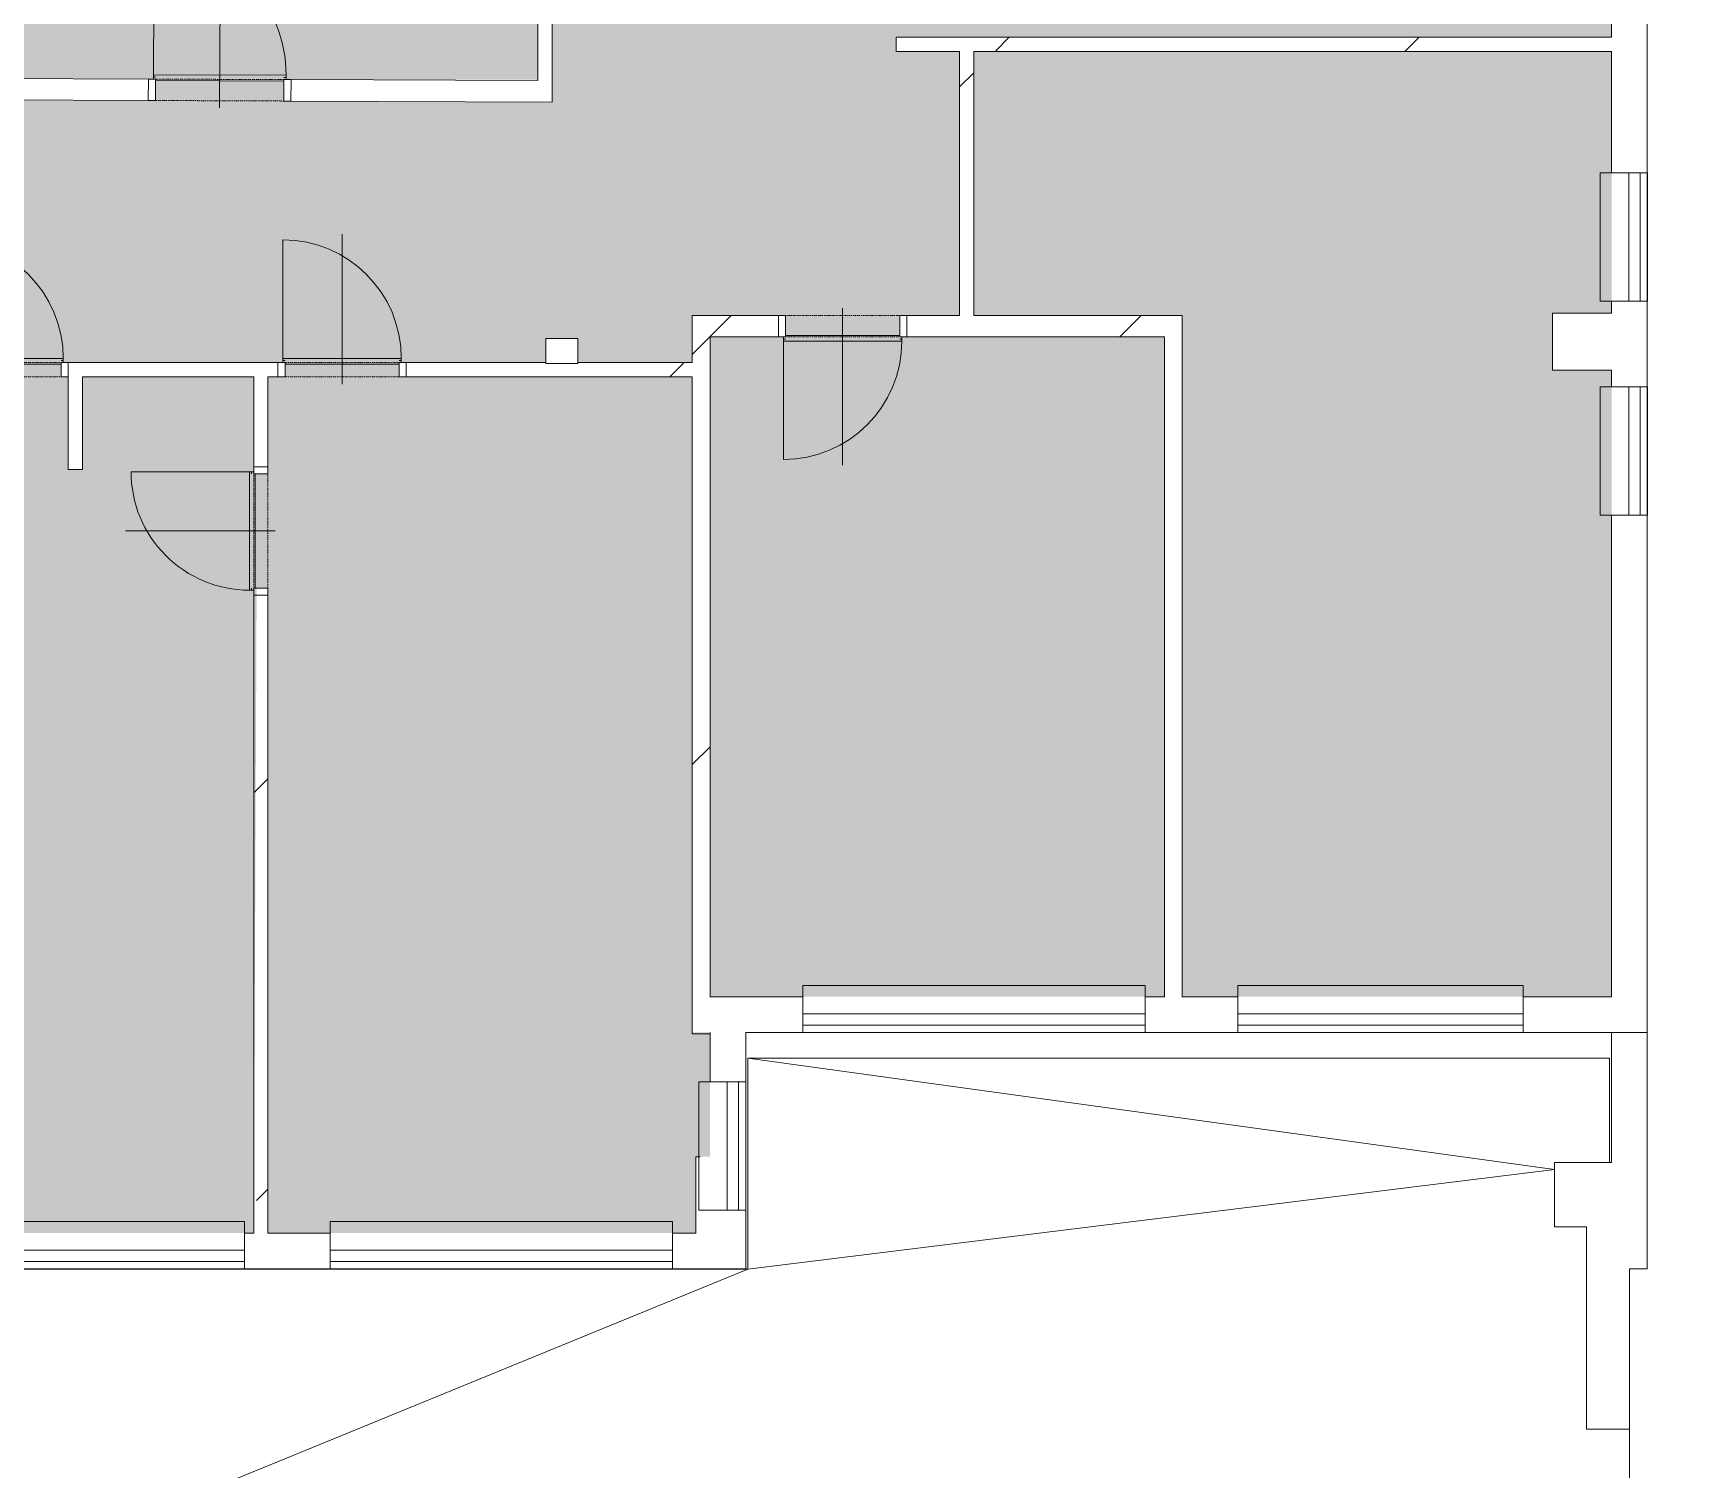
# Model space of a CAD drawing. Header units: millimetres. Extents: x -2346 to 220980, y -45352 to 20466.
# Drawn here: x 122554 to 134089, y -30466 to -20402 of the extents above; entities that cross this region are included whole.
import ezdxf

# ---------------------------------------------------------------- set-up
doc = ezdxf.new("R2010")
doc.units = ezdxf.units.MM
doc.linetypes.add('Čerchovaná se dvěma tečkami', pattern=[2.59, 1, -0.53, 0, -0.53, 0, -0.53])
for name, color, linetype, lineweight in [('A-DETL-GENF', 92, 'Continuous', 13), ('A-DETL-THIN', 151, 'Continuous', 13), ('A-DOOR', 31, 'Continuous', 13), ('A-DOOR-FRAM', 31, 'Continuous', 9), ('A-FLOR', 192, 'Continuous', 13), ('A-GENM', 13, 'Continuous', 13), ('A-GLAZ', 151, 'Continuous', 13), ('A-WALL', 113, 'Continuous', 13), ('A-WALL-PATT', 111, 'Continuous', 9), ('S-COLS', 52, 'Continuous', 13)]:
    doc.layers.add(name, color=color, linetype=linetype, lineweight=lineweight)
pattern_1 = [(45, (92359, 0), (-7184.2, 7184.2), []), (45, (95233, -3e-12), (-7184.2, 7184.2), []), (45, (100980, -7e-12), (-4310.5, 10058), [4064, -2032, 67.06, -1964.94])]

# ---------------------------------------------------------------- blocks, each defined once
blk = doc.blocks.new('DVERE_1k_oblozka - DD03_01_800x1970_koupelna-1549492-Mapka _ závislý 9')
at = {"layer": 'A-DOOR', "lineweight": 9}
for p, q in [((-450, 53), (-400, 53)), ((-450, -47), (-450, 53)), ((-400, 53), (-400, -47)), ((0, 103), (0, -947)), ((400, 53), (450, 53)), ((400, -47), (400, 53)), ((450, 53), (450, -47)), ((-400, -47), (-450, -47)), ((-415, -47), (-415, -907)), ((-415, -62), (-400, -62)), ((-415, -77), (-415, -62)), ((415, -77), (-415, -77)), ((-400, -37), (400, -37)), ((305, -77), (-305, -77)), ((450, -47), (400, -47)), ((400, -62), (415, -62)), ((415, -77), (415, -47)), ((415, -62), (415, -77))]:
    blk.add_line(p, q, dxfattribs=at)
at = {"layer": 'A-DOOR', "linetype": 'Čerchovaná se dvěma tečkami', "lineweight": 9}
for p, q in [((-400, 53), (400, 53)), ((-400, -47), (400, -47))]:
    blk.add_line(p, q, dxfattribs=at)
at = {"layer": 'A-DOOR', "lineweight": 9}
blk.add_arc((-415, -77), 830, 270, 0, dxfattribs=at)
at = {"layer": 'A-DOOR-FRAM'}
for p, q in [((-450, 53), (-400, 53)), ((-400, 53), (-400, -47)), ((400, -47), (400, 53)), ((450, 53), (400, 53)), ((-400, -47), (-450, -47)), ((400, -47), (450, -47))]:
    blk.add_line(p, q, dxfattribs=at)
blk = doc.blocks.new('DVERE_1k_oblozka - DD03_01_800x1970_koupelna-1549494-Mapka _ závislý 9')
at = {"layer": 'A-DOOR', "lineweight": 9}
for p, q in [((0, 128), (0, -972)), ((-450, 78), (-400, 78)), ((-450, -72), (-450, 78)), ((-400, 78), (-400, -72)), ((400, 78), (450, 78)), ((400, -72), (400, 78)), ((450, 78), (450, -72)), ((-400, -72), (-450, -72)), ((-415, -72), (-415, -932)), ((-415, -87), (-400, -87)), ((-415, -102), (-415, -87)), ((415, -102), (-415, -102)), ((-400, -62), (400, -62)), ((305, -102), (-305, -102)), ((450, -72), (400, -72)), ((400, -87), (415, -87)), ((415, -102), (415, -72)), ((415, -87), (415, -102))]:
    blk.add_line(p, q, dxfattribs=at)
at = {"layer": 'A-DOOR', "linetype": 'Čerchovaná se dvěma tečkami', "lineweight": 9}
for p, q in [((-400, 78), (400, 78)), ((-400, -72), (400, -72))]:
    blk.add_line(p, q, dxfattribs=at)
at = {"layer": 'A-DOOR', "lineweight": 9}
blk.add_arc((-415, -102), 830, 270, 0, dxfattribs=at)
at = {"layer": 'A-DOOR-FRAM'}
for p, q in [((-450, 78), (-400, 78)), ((-400, 78), (-400, -72)), ((400, -72), (400, 78)), ((450, 78), (400, 78)), ((-400, -72), (-450, -72)), ((400, -72), (450, -72))]:
    blk.add_line(p, q, dxfattribs=at)
blk = doc.blocks.new('OKNO_2k_nadsvetlik - OKNO_2k_nadsvetlik 2400 x 1850-1972490-Mapka _ závislý 9')
at = {"layer": 'A-GLAZ', "lineweight": 9}
for p, q in [((-1200, 5), (1200, 5)), ((-1200, -75), (-1200, 5)), ((1200, 5), (1200, -75)), ((-1200, -75), (1200, -75)), ((-1200, -126), (-1200, -75)), ((1200, -75), (-1200, -75)), ((1200, -75), (1200, -126)), ((1200, -126), (-1200, -126))]:
    blk.add_line(p, q, dxfattribs=at)
blk = doc.blocks.new('parapet s nosem_vnitní - parapet s nosem_vnitní-V128-Mapka _ závislý 9')
at = {"layer": 'A-GENM', "lineweight": 9}
for p, q in [((1200, 200), (-1200, 200)), ((-1200, 200), (-1200, 190)), ((1200, 200), (-1200, 200)), ((-1200, 0), (-1200, 190)), ((1200, 190), (1200, 200)), ((1200, 190), (1200, 0))]:
    blk.add_line(p, q, dxfattribs=at)
blk = doc.blocks.new('OKNO_2k_nadsvetlik - OKNO_2k_nadsvetlik 2400 x 1850-V127-Mapka _ závislý 9')
at = {"layer": 'A-GLAZ', "lineweight": 9}
for p, q in [((-1200, 126), (1200, 126)), ((-1200, 75), (-1200, 126)), ((1200, 126), (1200, 75)), ((1200, 75), (-1200, 75)), ((-1200, 75), (1200, 75)), ((-1200, -5), (-1200, 75)), ((1200, 75), (1200, -5)), ((1200, -5), (-1200, -5))]:
    blk.add_line(p, q, dxfattribs=at)
blk = doc.blocks.new('parapet s nosem_vnitní - parapet s nosem_vnitní-1280305-Mapka _ závislý 9')
at = {"layer": 'A-GENM', "lineweight": 9}
for p, q in [((-1200, -190), (-1200, 0)), ((1200, 0), (1200, -190)), ((-1200, -190), (-1200, -200)), ((-1200, -200), (1200, -200)), ((-1200, -200), (1200, -200)), ((1200, -200), (1200, -190))]:
    blk.add_line(p, q, dxfattribs=at)
blk = doc.blocks.new('OKNO_2k_nadsvetlik - OKNO_2k_nadsvetlik 2000 x 1850-1972473-Mapka _ závislý 9')
at = {"layer": 'A-GLAZ', "lineweight": 9}
for p, q in [((-1000, 126), (1000, 126)), ((-1000, 75), (-1000, 126)), ((1000, 126), (1000, 75)), ((1000, 75), (-1000, 75)), ((-1000, 75), (1000, 75)), ((-1000, -5), (-1000, 75)), ((1000, 75), (1000, -5)), ((1000, -5), (-1000, -5))]:
    blk.add_line(p, q, dxfattribs=at)
blk = doc.blocks.new('parapet s nosem_vnitní - parapet s nosem_vnitní-568559-Mapka _ závislý 9')
at = {"layer": 'A-GENM', "lineweight": 9}
for p, q in [((-1000, -190), (-1000, 0)), ((1000, 0), (1000, -190)), ((-1000, -190), (-1000, -200)), ((-1000, -200), (1000, -200)), ((-1000, -200), (1000, -200)), ((1000, -200), (1000, -190))]:
    blk.add_line(p, q, dxfattribs=at)
blk = doc.blocks.new('OKNO_1k_nadsvetlik - OKNO_1k_nadsvetlik_900 x 1850-V129-Mapka _ závislý 9')
at = {"layer": 'A-GLAZ', "lineweight": 9}
for p, q in [((-450, 126), (450, 126)), ((-450, 75), (-450, 126)), ((450, 126), (450, 75)), ((450, 75), (-450, 75)), ((-450, 75), (450, 75)), ((-450, -5), (-450, 75)), ((450, 75), (450, -5)), ((450, -5), (-450, -5))]:
    blk.add_line(p, q, dxfattribs=at)
blk = doc.blocks.new('parapet s nosem_vnitní - parapet s nosem_vnitní-V91-Mapka _ závislý 9')
at = {"layer": 'A-GENM', "lineweight": 9}
for p, q in [((-450, -190), (-450, 0)), ((450, 0), (450, -190)), ((-450, -190), (-450, -200)), ((-450, -200), (450, -200)), ((-450, -200), (450, -200)), ((450, -200), (450, -190))]:
    blk.add_line(p, q, dxfattribs=at)
blk = doc.blocks.new('DVERE_1k_oblozka - DD03_01_900x1970_koupelna-1549503-Mapka _ závislý 9')
at = {"layer": 'A-DOOR', "lineweight": 9}
for p, q in [((0, -128), (0, 1072)), ((-465, 72), (-465, 1032)), ((-450, 72), (-500, 72)), ((-500, 72), (-500, -78)), ((465, 102), (-465, 102)), ((-465, 102), (-465, 87)), ((-465, 87), (-450, 87)), ((-450, -78), (-450, 72)), ((-450, 62), (450, 62)), ((355, 102), (-355, 102)), ((450, 87), (465, 87)), ((500, 72), (450, 72)), ((450, 72), (450, -78)), ((465, 87), (465, 102)), ((465, 102), (465, 72)), ((500, -78), (500, 72)), ((-500, -78), (-450, -78)), ((450, -78), (500, -78))]:
    blk.add_line(p, q, dxfattribs=at)
at = {"layer": 'A-DOOR', "linetype": 'Čerchovaná se dvěma tečkami', "lineweight": 9}
for p, q in [((-450, 72), (450, 72)), ((-450, -78), (450, -78))]:
    blk.add_line(p, q, dxfattribs=at)
at = {"layer": 'A-DOOR', "lineweight": 9}
blk.add_arc((-465, 102), 930, 360, 90, dxfattribs=at)
at = {"layer": 'A-DOOR-FRAM'}
for p, q in [((-450, 72), (-500, 72)), ((-450, -78), (-450, 72)), ((450, 72), (450, -78)), ((450, 72), (500, 72)), ((-500, -78), (-450, -78)), ((500, -78), (450, -78))]:
    blk.add_line(p, q, dxfattribs=at)
blk = doc.blocks.new('DVERE_1k_oblozka - DD03_01_800x1970_koupelna-1549498-Mapka _ závislý 9')
at = {"layer": 'A-DOOR', "lineweight": 9}
for p, q in [((0, -103), (0, 947)), ((-415, 47), (-415, 907)), ((-400, 47), (-450, 47)), ((-450, 47), (-450, -53)), ((415, 77), (-415, 77)), ((-415, 77), (-415, 62)), ((-415, 62), (-400, 62)), ((-400, -53), (-400, 47)), ((-400, 37), (400, 37)), ((305, 77), (-305, 77)), ((400, 62), (415, 62)), ((450, 47), (400, 47)), ((400, 47), (400, -53)), ((415, 62), (415, 77)), ((415, 77), (415, 47)), ((450, -53), (450, 47)), ((-450, -53), (-400, -53)), ((400, -53), (450, -53))]:
    blk.add_line(p, q, dxfattribs=at)
at = {"layer": 'A-DOOR', "linetype": 'Čerchovaná se dvěma tečkami', "lineweight": 9}
for p, q in [((-400, 47), (400, 47)), ((-400, -53), (400, -53))]:
    blk.add_line(p, q, dxfattribs=at)
at = {"layer": 'A-DOOR', "lineweight": 9}
blk.add_arc((-415, 77), 830, 360, 90, dxfattribs=at)
at = {"layer": 'A-DOOR-FRAM'}
for p, q in [((-400, 47), (-450, 47)), ((-400, -53), (-400, 47)), ((400, 47), (400, -53)), ((400, 47), (450, 47)), ((-450, -53), (-400, -53)), ((450, -53), (400, -53))]:
    blk.add_line(p, q, dxfattribs=at)
blk = doc.blocks.new('Betonový pravoúhlý sloup - 170 x 230mm-1927147-Mapka _ závislý 9')
at = {"layer": 'S-COLS', "lineweight": 9}
h = blk.add_hatch(dxfattribs=at)
h.set_pattern_fill('FP_115', color=256, style=0, pattern_type=2)
h.set_pattern_definition([(135, (-22632, -33903), (-7184.2, -7184.2), []), (135, (-22632, -31030), (-7184.2, -7184.2), []), (135, (-22632, -25282), (-10058, -4310.5), [4064, -2032, 67.1, -1964.9])])
h.paths.add_polyline_path([(-88, -112), (87, -112), (87, 112), (-88, 112)])
for p, q in [((87, 112), (-88, 112)), ((-88, 112), (-88, -112)), ((87, -112), (87, 112)), ((-88, -112), (87, -112))]:
    blk.add_line(p, q, dxfattribs=at)
blk = doc.blocks.new('OKNO_1k_nadsvetlik - OKNO_1k_nadsvetlik_900 x 1850-1969497-Mapka _ závislý 9')
at = {"layer": 'A-GLAZ', "color": 61, "lineweight": 9}
for p, q in [((-450, 126), (450, 126)), ((-450, 75), (-450, 126)), ((450, 126), (450, 75)), ((450, 75), (-450, 75)), ((-450, 75), (450, 75)), ((-450, -5), (-450, 75)), ((450, 75), (450, -5)), ((450, -5), (-450, -5))]:
    blk.add_line(p, q, dxfattribs=at)
blk = doc.blocks.new('parapet s nosem_vnitní - parapet s nosem_vnitní-1280301-Mapka _ závislý 9')
at = {"layer": 'A-GENM', "color": 61, "lineweight": 9}
for p, q in [((-450, -190), (-450, 0)), ((450, 0), (450, -190)), ((-450, -190), (-450, -200)), ((-450, -200), (450, -200)), ((-450, -200), (450, -200)), ((450, -200), (450, -190))]:
    blk.add_line(p, q, dxfattribs=at)

msp = doc.modelspace()

# ---------------------------------------------------------------- hatches: boundary and pattern name
at = {"layer": 'A-DETL-GENF', "lineweight": 9}
h = msp.add_hatch(color=1, dxfattribs=at)
h.paths.add_polyline_path([(91073.8, -28962.3), (91073.8, -27933.8), (90903.8, -27933.8), (90903.8, -28962.3)])
h.paths.add_polyline_path([(107690.4, -28962.3), (109118.5, -28962.3), (109118.5, -27933.8), (103728.8, -27933.8), (103728.8, -28962.3)])
h.paths.add_polyline_path([(91323.8, -28962.3), (103428.8, -28962.3), (103428.8, -27933.8), (97168.8, -27933.8), (97168.8, -27115.5), (97308.8, -27115.5), (97308.8, -26157.5), (91153.8, -26157.5), (91153.8, -27300), (91608.8, -27300), (91608.8, -27933.8), (91323.8, -27933.8), (91323.8, -28937.8)])
h.paths.add_polyline_path([(137401.3, -17205.8), (137401.3, -17200.8), (137101.3, -17205.8)])
h.paths.add_polyline_path([(134713.3, -17205.8), (134713.3, -17520.8), (134393.3, -17520.8), (134393.3, -17205.8)])
h.paths.add_polyline_path([(131838.7, -10581.5), (131838.7, -10577.1), (131438.7, -10577.1)])
h.paths.add_polyline_path([(117960.9, -28812.5), (118405.7, -28812.5), (118405.7, -22812.5), (116705.7, -22812.5), (116705.7, -22712.5), (119525.7, -22712.5), (119525.7, -22812.5), (118505.7, -22812.5), (118505.7, -28812.5), (121208, -28812.5), (121208, -28417.5), (121608, -28417.5), (121608, -28812.5), (124102.5, -28812.5), (124123.2, -24292.5), (124202.5, -24292.5), (124202.5, -28812.5), (127202.5, -28812.5), (127202.5, -28277.5), (127302.5, -28277.5), (127302.5, -27406.7), (127177.5, -27406.7), (127177.5, -22812.5), (125122.5, -22812.5), (125122.5, -22712.5), (126150, -22712.5), (126150, -22544.8), (126375, -22544.8), (126375, -22712.5), (127177.5, -22712.5), (127177.5, -22382.3), (127831.8, -22382.3), (127831.8, -22532.3), (127302.5, -22532.3), (127302.5, -27156.7), (130487.5, -27156.7), (130487.5, -22532.3), (128631.8, -22532.3), (128631.8, -22382.3), (129051.8, -22382.3), (129051.8, -20532.3), (128607.8, -20532.3), (128607.8, -20432.3), (133622.8, -20432.3), (133622.8, -19232.3), (133262.8, -19232.3), (133262.8, -19132.3), (133872.8, -19132.3), (133872.8, -19579.6), (136012.8, -19579.6), (136012.8, -19829.6), (136812.8, -19829.6), (136812.8, -19579.6), (138952.8, -19579.6), (138952.8, -19829.6), (139852.8, -19829.6), (139852.8, -19579.6), (141096.3, -19579.6), (141096.3, -17452.4), (140718, -17455.7), (140715.8, -17205.8), (140148.8, -17205.8), (140148.8, -17500.8), (139848.8, -17500.8), (139848.8, -17205.8), (137401.3, -17205.8), (137401.3, -17500.8), (137101.3, -17500.8), (137101.3, -17205.8), (133827.8, -17205.8), (133827.8, -17957.1), (131996.6, -17957.1), (131996.6, -17269.7), (130858.7, -17269.7), (130858.7, -17944.7), (130758.7, -17944.7), (130758.7, -17169.7), (131288.7, -17169.7), (131288.7, -13702.1), (131438.7, -13702.1), (131438.7, -16585.8), (131838.7, -16585.8), (131838.7, -16955.8), (133150.9, -16955.8), (133089.5, -12682.4), (132208.7, -12686.3), (132208.3, -12586.6), (133108.8, -12582.3), (133089.5, -10573), (131838.7, -10584.2), (131838.7, -10977.1), (131438.7, -10977.1), (131438.7, -12590.2), (131608.3, -12590.9), (131608.3, -12689.4), (131438.7, -12690.9), (131438.7, -12902.1), (131288.7, -12902.1), (131288.7, -12690.9), (130899.5, -12690.9), (130899.1, -12592.8), (131288.7, -12590.2), (131288.7, -10585.2), (131118.5, -10577.1), (131117.4, -10406.4), (131067.3, -10392.4), (131066.9, -10372.1), (129417.1, -10372.1), (129416.9, -10417.9), (129367.4, -10418.2), (129368.6, -10598.2), (128937.8, -10622.1), (128969.6, -12601.9), (129423.1, -12599.7), (129423.6, -12699.7), (128969.6, -12701.9), (129039.5, -17272.1), (127574.4, -17272.1), (127574.4, -17972.1), (127164.4, -17972.1), (127164.4, -17272.1), (127074.4, -17272.1), (127074.4, -17172.1), (128938, -17172.1), (128837.5, -10601.8), (125846.3, -10622.1), (125846.3, -11022.1), (125446.3, -11022.1), (125446.3, -16631.1), (125866.3, -16631.1), (125866.3, -17172.1), (126274.4, -17172.1), (126274.4, -17272.1), (126194.4, -17272.1), (126194.4, -20886.6), (124313.8, -20879.4), (124314.4, -20729.2), (126094.4, -20729.4), (126094.4, -17272.1), (125446.3, -17272.1), (125446.3, -17584.7), (121629.4, -17584.7), (121629.4, -20718.5), (123414.4, -20725.4), (123413.8, -20875.6), (120422.9, -20863.7), (120423.5, -20713.7), (121529.4, -20713.9), (121529.4, -17584.7), (118305.3, -17584.7), (118305.3, -20705.3), (119523.5, -20710.1), (119522.9, -20860.1), (118005.3, -20854.1), (118005.3, -20036.3), (117372.8, -20036.3), (117372.8, -20245.5), (117092.7, -20235.7), (117096.2, -20135.8), (117272.8, -20135.8), (117272.8, -19936.3), (118205.3, -19936.3), (118205.3, -17584.7), (115669.5, -17584.7), (115669.5, -18746.3), (116151.7, -18746.3), (116115.9, -20101.5), (116296.6, -20107.8), (116293.2, -20207.8), (115616.7, -20184.2), (115652.1, -18846.3), (115385.3, -18846.3), (115385.3, -18746.3), (115569.5, -18746.3), (115569.5, -16829.6), (113859.5, -16829.6), (113859.5, -18186.3), (114490.7, -18186.3), (114490.7, -18746.3), (114785.3, -18746.3), (114785.3, -18846.3), (114490.7, -18846.3), (114490.7, -19546.3), (111888.6, -19546.3), (111888.6, -15711.9), (111988.6, -15711.9), (111988.6, -16229.6), (113018.6, -16229.6), (113018.6, -15869.6), (113118.6, -15869.6), (113118.6, -16679.6), (115159.5, -16679.6), (115159.5, -15947.1), (114216.1, -15947.1), (114216.1, -15711.9), (114316.1, -15711.9), (114316.1, -15847.1), (115259.5, -15865.4), (115259.5, -16679.6), (115569.5, -16679.6), (115569.5, -15010.1), (114316.1, -15010.1), (114316.1, -15111.9), (114216.1, -15111.9), (114216.1, -15010.1), (111988.6, -15010.1), (111988.6, -15111.9), (111888.6, -15111.9), (111888.6, -14801.9), (111988.6, -14801.9), (111988.6, -14910.1), (114216.1, -14910.1), (114216.1, -14700.1), (114316.1, -14700.1), (114316.1, -14910.1), (115569.5, -14910.1), (115569.5, -13920.1), (114316.1, -13920.1), (114316.1, -14100.1), (114216.1, -14100.1), (114216.1, -13920.1), (111988.6, -13920.1), (111988.6, -14201.9), (111888.6, -14201.9), (111888.6, -11677.5), (110551.7, -11677.5), (110551.7, -18362.5), (110601.7, -18362.5), (110601.7, -19013.3), (110216.4, -19013.3), (110216.4, -18913.3), (110451.7, -18913.3), (110451.7, -18362.5), (110401.7, -18343.3), (110396.5, -16403.3), (109521.3, -16403.3), (109521.3, -16443.3), (109186.7, -16443.3), (109186.7, -18243.3), (109266.7, -18243.3), (109266.7, -18913.3), (109416.4, -18913.3), (109416.4, -19013.3), (108394.5, -19013.3), (108394.5, -18913.3), (109166.7, -18913.3), (109166.7, -18343.3), (109086.7, -18343.3), (109086.7, -16443.3), (106344.5, -16443.3), (106344.5, -18913.3), (107694.5, -18913.3), (107690.4, -19013.3), (106344.5, -19013.3), (106344.5, -19651.8), (105195, -19656.1), (105195, -19506.1), (105894.5, -19503.5), (105894.5, -19143.3), (106194.5, -19143.3), (106194.5, -16443.3), (103591.3, -16443.3), (103582.2, -16843.3), (103191.3, -16843.3), (103191.3, -16443.3), (101828.6, -16443.3), (101828.6, -19518.9), (104394.4, -19509.3), (104394.4, -19659.2), (100979.2, -19671.9), (100978.6, -19522.1), (101728.6, -19518.9), (101728.6, -16443.3), (97616.3, -16443.3), (97616.3, -19534.9), (100178.6, -19525.3), (100179.2, -19675.1), (97516.3, -19685.2), (97516.3, -16843.3), (97181.3, -16843.3), (97181.3, -16143.3), (98452, -16140.2), (98452, -15478.3), (98792, -15478.3), (98792, -9996.2), (98382, -9996.2), (98382, -9446.2), (98792, -9446.2), (98792, -6966.2), (98362, -6966.2), (98362, -6451.2), (98792, -6451.2), (98792, -3625), (98102, -3625), (98102, -3525), (98792, -3525), (98792, -886.8), (98259.2, -886.8), (98259.2, -431.8), (92807, -431.8), (92807, -871.8), (92372, -890.9), (92372, -6443.2), (92792, -6443.2), (92792, -6963.2), (92372, -6963.2), (92372, -9240.2), (96965.4, -9183.6), (96965.4, -5995), (97054.8, -5994.7), (97069, -10326.7), (96969.2, -10327.1), (96965.4, -9283.6), (92807, -9340.2), (92807, -9908.2), (92372, -9908.2), (92372, -14261), (96982, -14199.3), (96972, -11127.1), (97071.8, -11126.7), (97082, -14299.3), (95675, -14319.1), (95675, -14534.9), (95575, -14534.9), (95575, -14319.1), (92017, -14376.8), (92017, -15446.9), (92041, -15451.8), (92042, -15451.8), (92827, -15451.8), (92827, -16130), (95120.1, -16130), (95120.1, -15402.4), (95675, -15402.4), (95665.1, -20050), (95515.1, -20050), (95515.1, -16430), (91568.8, -16430), (91568.8, -16830), (91153.8, -16830), (91153.8, -21265), (95515.1, -21265), (95515.1, -20850), (95665.1, -20850), (95665.1, -21265), (96008.8, -21265), (96008.8, -21415), (94358.2, -21415), (94358.2, -21575), (94258.2, -21575), (94258.2, -21415), (91568.8, -21415), (91568.8, -21665), (91153.8, -21665), (91173.4, -25857.5), (94258.2, -25857.5), (94258.2, -22375), (94358.2, -22375), (94358.2, -25857.5), (97508.8, -25857.5), (97508.8, -21415), (96808.8, -21415), (96808.8, -21265), (97608.8, -21265), (97608.8, -21571.7), (99030.2, -21563.2), (99030.8, -21662.9), (97608.8, -21671.7), (97608.8, -27683.8), (100608.8, -27683.8), (100608.8, -21653.1), (99830.8, -21653.1), (99830.2, -21557.9), (102110.2, -21543.7), (102110.2, -21643.7), (100708.8, -21653.1), (100708.8, -27683.8), (103508.8, -27683.8), (103508.8, -24224.3), (103608.8, -24224.3), (103608.8, -27683.8), (106408.8, -27683.8), (106408.8, -21617), (103608.8, -21635.1), (103608.8, -23424.3), (103508.8, -23424.3), (103508.8, -21635.1), (102910.7, -21634.4), (102910.8, -21538.8), (103227, -21533.7), (103227, -21212), (103727, -21212), (103727, -21533.7), (109168.5, -21499.9), (109168.5, -20299.4), (109268.5, -20299.4), (109268.5, -22382.5), (115311.7, -22382.5), (115311.7, -21322.5), (115231.7, -21322.5), (115231.7, -21222.5), (115661.7, -21222.5), (115661.7, -22712.5), (115905.7, -22712.5), (115905.7, -22812.5), (115311.7, -22812.5), (115311.7, -28812.5), (116862.7, -28812.5)])
h.paths.add_polyline_path([(107690.4, -27683.8), (109205.7, -27683.8), (109205.7, -27206.6), (109605.7, -27206.6), (109605.7, -24439.4), (109168.5, -24439.4), (109168.5, -21599.9), (106508.8, -21617), (106508.8, -27683.8)])
h.paths.add_polyline_path([(130612.5, -27156.7), (133622.8, -27156.7), (133622.8, -22765.8), (133207.8, -22765.8), (133207.8, -22365.8), (133622.8, -22365.8), (133622.8, -20532.3), (129151.8, -20532.3), (129151.8, -22382.3), (130612.5, -22382.3), (130612.5, -26084.6)])
h.paths.add_polyline_path([(110395.7, -25319.4), (111295.7, -25319.4), (111295.7, -25069.4), (113485.7, -25069.4), (113485.7, -25319.4), (114370.7, -25319.4), (114385.7, -25069.4), (114961.7, -25069.4), (114961.7, -22712.5), (115311.7, -22712.5), (115311.7, -22482.5), (109268.5, -22482.5), (109268.5, -24339.4), (109855.7, -24339.4), (109855.7, -25069.4), (110395.7, -25069.4)])
h.paths.add_polyline_path([(124102.5, -23492.5), (124102.5, -22812.5), (122902.5, -22812.5), (122902.5, -23462.5), (122802.5, -23462.5), (122802.5, -22812.5), (122752.5, -22812.5), (122752.5, -22712.5), (124322.5, -22712.5), (124322.5, -22812.5), (124202.5, -22812.5), (124202.5, -23492.5), (124123.2, -23492.5)])
h.paths.add_polyline_path([(121902.5, -22812.5), (120325.7, -22812.5), (120325.7, -22712.5), (121138.2, -22712.5), (121138.2, -22362.5), (121638.2, -22362.5), (121638.2, -22712.5), (121952.5, -22712.5), (121952.5, -22812.5)])
h.paths.add_polyline_path([(111798.6, -21322.5), (110346.7, -21322.5), (110346.7, -21222.5), (114631.7, -21222.5), (114631.7, -21322.5), (112923.6, -21322.5)])
h.paths.add_polyline_path([(116015.9, -20098), (116049, -18846.3), (115752.1, -18846.3), (115719.3, -20087.7), (115906.8, -20094.2)])
h.paths.add_polyline_path([(113190.7, -19446.3), (114390.7, -19446.3), (114390.7, -18286.3), (113190.7, -18286.3), (113190.7, -18686.3), (113090.7, -18686.3), (113090.7, -18286.3), (111988.6, -18286.3), (111988.6, -19446.3), (113090.7, -19446.3), (113090.7, -19286.3), (113190.7, -19286.3), (113190.7, -19336.3)])
h.paths.add_polyline_path([(131795.4, -19232.3), (128967.8, -19232.3), (128967.8, -19132.3), (132462.8, -19132.3), (132462.8, -19232.3), (132096.6, -19232.3)])
h.paths.add_polyline_path([(113090.7, -18186.3), (113559.5, -18186.3), (113559.5, -16779.6), (113018.6, -16779.6), (113018.6, -16329.6), (111988.6, -16329.6), (111988.6, -18186.3)])
h.paths.add_polyline_path([(133622.8, -17857.1), (133727.8, -17857.1), (133727.8, -17205.8), (132096.6, -17205.8), (132096.6, -17857.1), (133250.9, -17857.1)])
h.paths.add_polyline_path([(115919.5, -17334.7), (115984.5, -17334.7), (115984.5, -4240.9), (115919.5, -4240.9), (115906.8, -11623.3), (115819.5, -11605.8), (115569.5, -11605.8), (115569.5, -11479.2), (113186.3, -11479.2), (113186.3, -11379.2), (115569.5, -11379.2), (115569.5, -10845.8), (115523.8, -10845.8), (115523.8, -10445.8), (115569.5, -10445.8), (115569.5, -4240.9), (109161.9, -4240.9), (109161.9, -16143.3), (109521.3, -16143.3), (109521.3, -16253.3), (110401.7, -16253.3), (110401.7, -11527.5), (111888.6, -11527.5), (111888.6, -11379.2), (112386.3, -11379.2), (112386.3, -11479.2), (111988.6, -11479.2), (111988.6, -13770.1), (115569.5, -13770.1), (115569.5, -12505.8), (115906.8, -12484), (115919.5, -12480.8), (115919.5, -17323.9)])
h.paths.add_polyline_path([(139848.8, -17205.8), (140155.5, -17200.8), (140148.8, -17200.8), (139848.8, -17200.8)])
h.paths.add_polyline_path([(134887.5, -16955.8), (140446.3, -16955.8), (140446.3, -16583.6), (140846.3, -16583.6), (140846.3, -10920.5), (140446.3, -10920.5), (140446.3, -10523.2), (134859.3, -10564.9), (134859.3, -11196.4), (134765.2, -11196.3), (134762.9, -10951.7), (134442, -10951.7), (134439.3, -10563.9), (134288.5, -10564.9), (134287.3, -10384.9), (133187.3, -10392.4), (133174.3, -10932.6), (133192.8, -10917.8), (133219.1, -13547.4), (134786.6, -13507.5), (134786.6, -11997.1), (134872.6, -11997.2), (134871.3, -13605.3), (133219.1, -13647.4), (133250.9, -16955.8), (134471.3, -16955.8), (134471.3, -16555.8), (134871.3, -16555.8), (134871.3, -16955.8)])
h.paths.add_polyline_path([(108811.9, -16143.3), (108811.9, -16140), (107690.4, -16143.3)])
h.paths.add_polyline_path([(95665.1, -15384.9), (95575, -15384.9), (95575.1, -15334.9), (95675, -15334.9), (95675, -15384.9)])
h.paths.add_polyline_path([(96952.2, -5195), (96946.7, -3525), (97302, -3525), (97302, -3625), (97047, -3625), (97047, -5194.7)])
at = {"layer": 'A-WALL-PATT'}
h = msp.add_hatch(dxfattribs=at)
h.set_pattern_fill('FP_62', color=256, angle=45, style=0, pattern_type=2)
h.set_pattern_definition(pattern_1)
h.paths.add_polyline_path([(126194.4, -20886.6), (126194.4, -17272.1), (126094.4, -17272.1), (126094.4, -20886.2)])
h = msp.add_hatch(dxfattribs=at)
h.set_pattern_fill('FP_62', color=256, angle=45, style=0, pattern_type=2)
h.set_pattern_definition(pattern_1)
h.paths.add_polyline_path([(133747.8, -29062.5), (133872.8, -29062.5), (133872.8, -23782.3), (133622.8, -23782.3), (133622.8, -28767.7), (133747.8, -28767.7)])
h.paths.add_polyline_path([(133627.4, -22882.3), (133872.8, -22882.3), (133872.8, -22282.3), (133622.8, -22282.3), (133622.8, -22882.3)])
h.paths.add_polyline_path([(133822.8, -21382.3), (133872.8, -21382.3), (133872.8, -19232.3), (133622.8, -19232.3), (133622.8, -21382.3), (133742.8, -21382.3)])
h = msp.add_hatch(dxfattribs=at)
h.set_pattern_fill('FP_62', color=256, angle=45, style=0, pattern_type=2)
h.set_pattern_definition(pattern_1)
h.paths.add_polyline_path([(133622.8, -20532.3), (133622.8, -20432.3), (128607.8, -20432.3), (128607.8, -20532.3), (132339.6, -20532.3)])
h = msp.add_hatch(dxfattribs=at)
h.set_pattern_fill('FP_62', color=256, angle=45, style=0, pattern_type=2)
h.set_pattern_definition(pattern_1)
h.paths.add_polyline_path([(129151.8, -22382.3), (129151.8, -20532.3), (129051.8, -20532.3), (129051.8, -22382.3)])
h = msp.add_hatch(dxfattribs=at)
h.set_pattern_fill('FP_71', color=256, angle=45, style=0, pattern_type=2)
h.set_pattern_definition([(44.772, (92359, 0), (-7155.6, 7212.7), []), (44.772, (95233, -11), (-7155.6, 7212.7), []), (44.772, (100980, -34), (-4270.5, 10075), [4064, -2032, 67.1, -1964.9])])
h.paths.add_polyline_path([(126094.4, -20886.2), (126094.4, -20736.2), (124364.4, -20736.2), (124364.4, -20879.3)])
h.paths.add_polyline_path([(123363.8, -20875.4), (123363.8, -20725.4), (120473.5, -20718.5), (120473.5, -20863.9), (121629.4, -20868.5)])
h.paths.add_polyline_path([(119472.9, -20859.9), (119472.9, -20709.9), (118005.3, -20705.3), (118005.3, -20854.1), (118305.3, -20855.3)])
h = msp.add_hatch(dxfattribs=at)
h.set_pattern_fill('FP_63', color=256, angle=45, style=0, pattern_type=2)
h.set_pattern_definition([(45, (92359, 0), (-7184.2, 7184.2), []), (45, (95233, -3e-12), (-7184.2, 7184.2), []), (45, (100980, -8e-12), (-4310.5, 10058), [4064, -2032, 67.06, -1964.94])])
h.paths.add_polyline_path([(133207.8, -22765.8), (133622.8, -22765.8), (133622.8, -22365.8), (133207.8, -22365.8)])
h = msp.add_hatch(dxfattribs=at)
h.set_pattern_fill('FP_62', color=256, angle=45, style=0, pattern_type=2)
h.set_pattern_definition(pattern_1)
h.paths.add_polyline_path([(130612.5, -22532.3), (130612.5, -22382.3), (128681.8, -22382.3), (128681.8, -22532.3), (130487.5, -22532.3)])
h.paths.add_polyline_path([(127781.8, -22532.3), (127781.8, -22382.3), (127177.5, -22382.3), (127177.5, -22532.3), (127302.5, -22532.3)])
h = msp.add_hatch(dxfattribs=at)
h.set_pattern_fill('FP_62', color=256, angle=45, style=0, pattern_type=2)
h.set_pattern_definition(pattern_1)
h.paths.add_polyline_path([(127177.5, -27415.7), (127302.5, -27406.7), (127302.5, -22532.3), (127177.5, -22532.3), (127177.5, -27220)])
h = msp.add_hatch(dxfattribs=at)
h.set_pattern_fill('FP_62', color=256, angle=45, style=0, pattern_type=2)
h.set_pattern_definition(pattern_1)
h.paths.add_polyline_path([(130612.5, -27156.7), (130612.5, -22532.3), (130487.5, -22532.3), (130487.5, -27156.7)])
h = msp.add_hatch(dxfattribs=at)
h.set_pattern_fill('FP_62', color=256, angle=45, style=0, pattern_type=2)
h.set_pattern_definition(pattern_1)
h.paths.add_polyline_path([(124272.5, -22812.5), (124272.5, -22712.5), (122802.5, -22712.5), (122802.5, -22812.5), (124202.5, -22812.5)])
h.paths.add_polyline_path([(115311.7, -22812.5), (115855.7, -22812.5), (115855.7, -22712.5), (115311.7, -22712.5)])
h.paths.add_polyline_path([(116755.7, -22812.5), (119475.7, -22812.5), (119475.7, -22712.5), (116755.7, -22712.5)])
h.paths.add_polyline_path([(125172.5, -22812.5), (127177.5, -22812.5), (127177.5, -22712.5), (125172.5, -22712.5)])
h.paths.add_polyline_path([(121902.5, -22812.5), (121902.5, -22712.5), (120375.7, -22712.5), (120375.7, -22812.5)])
h = msp.add_hatch(dxfattribs=at)
h.set_pattern_fill('FP_62', color=256, angle=45, style=0, pattern_type=2)
h.set_pattern_definition(pattern_1)
h.paths.add_polyline_path([(122802.5, -23462.5), (122902.5, -23462.5), (122902.5, -22812.5), (122802.5, -22812.5)])
h = msp.add_hatch(dxfattribs=at)
h.set_pattern_fill('FP_62', color=256, angle=45, style=0, pattern_type=2)
h.set_pattern_definition(pattern_1)
h.paths.add_polyline_path([(124202.5, -28812.5), (124202.5, -24342.5), (124102.5, -24342.5), (124123.2, -28812.5)])
h.paths.add_polyline_path([(124102.5, -23442.5), (124202.5, -23442.5), (124202.5, -22812.5), (124102.5, -22812.5)])
h = msp.add_hatch(dxfattribs=at)
h.set_pattern_fill('FP_62', color=256, angle=45, style=0, pattern_type=2)
h.set_pattern_definition(pattern_1)
h.paths.add_polyline_path([(130612.5, -27406.7), (131002.5, -27406.7), (131002.5, -27156.7), (130352.5, -27178), (130352.5, -27406.7), (130487.5, -27406.7)])
h.paths.add_polyline_path([(133622.8, -27406.7), (133622.8, -27156.7), (133002.5, -27156.7), (133002.5, -27406.7)])
h.paths.add_polyline_path([(127302.5, -27406.7), (127952.5, -27406.7), (127952.5, -27156.7), (127302.5, -27156.7), (127302.5, -27220)])
h = msp.add_hatch(dxfattribs=at)
h.set_pattern_fill('FP_62', color=256, angle=45, style=0, pattern_type=2)
h.set_pattern_definition([(45, (92359, 0), (-7184.2, 7184.2), []), (45, (95233, -2e-12), (-7184.2, 7184.2), []), (45, (100980, -6e-12), (-4310.5, 10058), [4064, -2032, 67.1, -1964.9])])
h.paths.add_polyline_path([(127302.5, -27751.5), (127552.5, -27751.5), (127552.5, -27406.7), (127302.5, -27406.7)])
h = msp.add_hatch(dxfattribs=at)
h.set_pattern_fill('FP_62', color=256, angle=45, style=0, pattern_type=2)
h.set_pattern_definition(pattern_1)
h.paths.add_polyline_path([(127202.5, -29062.5), (127552.5, -29062.5), (127552.5, -28651.5), (127227.5, -28651.5), (127227.5, -28277.5), (127202.5, -28277.5), (127202.5, -28812.5)])
h = msp.add_hatch(dxfattribs=at)
h.set_pattern_fill('FP_64', color=256, angle=45, style=0, pattern_type=2)
h.set_pattern_definition(pattern_1)
h.paths.add_polyline_path([(133447.8, -28767.7), (133622.8, -28767.7), (133622.8, -28317.7), (133222.8, -28317.7), (133222.8, -28767.7)])
h = msp.add_hatch(dxfattribs=at)
h.set_pattern_fill('FP_62', color=256, angle=45, style=0, pattern_type=2)
h.set_pattern_definition(pattern_1)
h.paths.add_polyline_path([(121638, -29062.5), (121638, -28812.5), (121098, -28812.5), (121098, -29062.5), (121608, -29062.5)])
h.paths.add_polyline_path([(124038, -29062.5), (124638, -29062.5), (124638, -28812.5), (124038, -28827), (124038, -29012.5)])
h.paths.add_polyline_path([(127202.5, -29062.5), (127202.5, -28812.5), (127038, -28812.5), (127038, -29062.5)])
h.paths.add_polyline_path([(118505.7, -29062.5), (118698, -29062.5), (118698, -28812.5), (118108, -28812.5), (118108, -29062.5), (118405.7, -29062.5)])
h.paths.add_polyline_path([(115311.7, -29062.5), (115708, -29062.5), (115708, -28812.5), (115311.7, -28812.5), (115311.7, -29012.5)])
h = msp.add_hatch(dxfattribs=at)
h.set_pattern_fill('FP_62', color=256, angle=45, style=0, pattern_type=2)
h.set_pattern_definition(pattern_1)
h.paths.add_polyline_path([(133447.8, -30187.5), (133747.8, -30187.5), (133747.8, -28767.7), (133447.8, -28767.7), (133447.8, -29062.5)])

# ---------------------------------------------------------------- linework, layer by layer
at = {"layer": 'A-DETL-THIN', "lineweight": 9}
for p, q in [((133872.8, -27406.7), (133872.8, -19829.6)), ((127552.5, -29062.5), (127552.5, -27406.7)), ((127552.5, -27406.7), (133872.8, -27406.7)), ((114961.7, -29062.5), (127552.5, -29062.5))]:
    msp.add_line(p, q, dxfattribs=at)
at = {"layer": 'A-FLOR', "lineweight": 9}
for p, q in [((127567.8, -29066.4), (127567.8, -27586.4)), ((133222.8, -28366.4), (127567.8, -27586.4)), ((127567.8, -27586.4), (133607.8, -27586.4)), ((133607.8, -27586.4), (133607.8, -28317.7)), ((133222.8, -28366.4), (127567.8, -29066.4)), ((121062.8, -31726.4), (127567.8, -29066.4)), ((121362.8, -29066.4), (127567.8, -29066.4)), ((133747.8, -30187.5), (133747.8, -31726.4))]:
    msp.add_line(p, q, dxfattribs=at)
at = {"layer": 'A-WALL', "lineweight": 9}
for p, q in [((126094.4, -17272.1), (126094.4, -20736.2)), ((126194.4, -20886.6), (126194.4, -17272.1)), ((133622.8, -19232.3), (133622.8, -20432.3)), ((133872.8, -21382.3), (133872.8, -19829.6)), ((133622.8, -20432.3), (128607.8, -20432.3)), ((128607.8, -20432.3), (128607.8, -20532.3)), ((128607.8, -20532.3), (129051.8, -20532.3)), ((129051.8, -20532.3), (129051.8, -22382.3)), ((129151.8, -22382.3), (129151.8, -20532.3)), ((129151.8, -20532.3), (133622.8, -20532.3)), ((133622.8, -20532.3), (133622.8, -21382.3)), ((123364.4, -20725.4), (121629.4, -20718.5)), ((126094.4, -20736.2), (124364.4, -20729.4)), ((120472.9, -20863.9), (123363.8, -20875.4)), ((124363.8, -20879.4), (126194.4, -20886.6)), ((133622.8, -22365.8), (133207.8, -22365.8)), ((133207.8, -22365.8), (133207.8, -22765.8)), ((133622.8, -22282.3), (133622.8, -22365.8)), ((133872.8, -22882.3), (133872.8, -22282.3)), ((127781.8, -22382.3), (127177.5, -22382.3)), ((127177.5, -22382.3), (127177.5, -22712.5)), ((129051.8, -22382.3), (128681.8, -22382.3)), ((130612.5, -22382.3), (129151.8, -22382.3)), ((130612.5, -27156.7), (130612.5, -22382.3)), ((127302.5, -22532.3), (127781.8, -22532.3)), ((127302.5, -27156.7), (127302.5, -22532.3)), ((128681.8, -22532.3), (130487.5, -22532.3)), ((130487.5, -22532.3), (130487.5, -27156.7)), ((124272.5, -22712.5), (122802.5, -22712.5)), ((126150, -22712.5), (125172.5, -22712.5)), ((127177.5, -22712.5), (126375, -22712.5)), ((122802.5, -22812.5), (122802.5, -23462.5)), ((122902.5, -22812.5), (124102.5, -22812.5)), ((122902.5, -23462.5), (122902.5, -22812.5)), ((124102.5, -22812.5), (124102.5, -23442.5)), ((124202.5, -23442.5), (124202.5, -22812.5)), ((124202.5, -22812.5), (124272.5, -22812.5)), ((125172.5, -22812.5), (127177.5, -22812.5)), ((127177.5, -22812.5), (127177.5, -27415.7)), ((133207.8, -22765.8), (133622.8, -22765.8)), ((133622.8, -22765.8), (133622.8, -22882.3)), ((122802.5, -23462.5), (122902.5, -23462.5)), ((133622.8, -23782.3), (133622.8, -27156.7)), ((133872.8, -29062.5), (133872.8, -23782.3)), ((124102.5, -24342.5), (124102.5, -28812.5)), ((124202.5, -28812.5), (124202.5, -24342.5)), ((127952.5, -27156.7), (127302.5, -27156.7)), ((130487.5, -27156.7), (130352.5, -27156.7)), ((131002.5, -27156.7), (130612.5, -27156.7)), ((133622.8, -27156.7), (133002.5, -27156.7)), ((127177.5, -27415.7), (127302.5, -27415.7)), ((127302.5, -27751.5), (127302.5, -27406.7)), ((127552.5, -27406.7), (127952.5, -27406.7)), ((127552.5, -27751.5), (127552.5, -27406.7)), ((130352.5, -27406.7), (131002.5, -27406.7)), ((133002.5, -27406.7), (133622.8, -27406.7)), ((133622.8, -27406.7), (133622.8, -28317.7)), ((127202.5, -28277.5), (127202.5, -28812.5)), ((127232.5, -28277.5), (127202.5, -28277.5)), ((133222.8, -28317.7), (133222.8, -28767.7)), ((133622.8, -28317.7), (133222.8, -28317.7)), ((127552.5, -29062.5), (127552.5, -28651.5)), ((124102.5, -28812.5), (124038, -28812.5)), ((124638, -28812.5), (124202.5, -28812.5)), ((127202.5, -28812.5), (127038, -28812.5)), ((133222.8, -28767.7), (133447.8, -28767.7)), ((133447.8, -28767.7), (133447.8, -30187.5)), ((124038, -29062.5), (124638, -29062.5)), ((127038, -29062.5), (127552.5, -29062.5)), ((133747.8, -29062.5), (133872.8, -29062.5)), ((133747.8, -30187.5), (133747.8, -29062.5)), ((133447.8, -30187.5), (133747.8, -30187.5))]:
    msp.add_line(p, q, dxfattribs=at)

# ---------------------------------------------------------------- block references
at = {"layer": 'A-DOOR', "lineweight": 9}
for name, p, rotation in [('DVERE_1k_oblozka - DD03_01_900x1970_koupelna-1549503-Mapka _ závislý 9', (123864.1, -20799.5), 359.7724506317132), ('DVERE_1k_oblozka - DD03_01_800x1970_koupelna-1549492-Mapka _ závislý 9', (124149.6, -23892.5), 270)]:
    msp.add_blockref(name, p, dxfattribs=dict(at, rotation=rotation))
for name, p in [('DVERE_1k_oblozka - DD03_01_800x1970_koupelna-1549498-Mapka _ závislý 9', (122352.5, -22759.7)), ('DVERE_1k_oblozka - DD03_01_800x1970_koupelna-1549498-Mapka _ závislý 9', (124722.5, -22759.7)), ('DVERE_1k_oblozka - DD03_01_800x1970_koupelna-1549494-Mapka _ závislý 9', (128231.8, -22460.1))]:
    msp.add_blockref(name, p, dxfattribs=at)
at = {"layer": 'A-GENM', "lineweight": 9}
for name, p, rotation in [('parapet s nosem_vnitní - parapet s nosem_vnitní-V91-Mapka _ závislý 9', (133742.8, -21832.3), 269.9999999999999), ('parapet s nosem_vnitní - parapet s nosem_vnitní-V91-Mapka _ závislý 9', (133742.8, -23332.3), 269.9999999999999), ('parapet s nosem_vnitní - parapet s nosem_vnitní-1280305-Mapka _ závislý 9', (129152.5, -27276.7), 180), ('parapet s nosem_vnitní - parapet s nosem_vnitní-568559-Mapka _ závislý 9', (132002.5, -27276.7), 180)]:
    msp.add_blockref(name, p, dxfattribs=dict(at, rotation=rotation))
at = {"layer": 'A-GENM', "color": 61, "lineweight": 9, "rotation": 270}
msp.add_blockref('parapet s nosem_vnitní - parapet s nosem_vnitní-1280301-Mapka _ závislý 9', (127422.5, -28201.5), dxfattribs=at)
at = {"layer": 'A-GENM', "lineweight": 9}
for p in [(122838, -28932.5), (125838, -28932.5)]:
    msp.add_blockref('parapet s nosem_vnitní - parapet s nosem_vnitní-V128-Mapka _ závislý 9', p, dxfattribs=at)
at = {"layer": 'A-GLAZ', "lineweight": 9}
for name, p, rotation in [('OKNO_1k_nadsvetlik - OKNO_1k_nadsvetlik_900 x 1850-V129-Mapka _ závislý 9', (133747.8, -21832.3), 269.9999999999999), ('OKNO_1k_nadsvetlik - OKNO_1k_nadsvetlik_900 x 1850-V129-Mapka _ závislý 9', (133747.8, -23332.3), 269.9999999999999), ('OKNO_2k_nadsvetlik - OKNO_2k_nadsvetlik 2400 x 1850-V127-Mapka _ závislý 9', (129152.5, -27281.7), 180), ('OKNO_2k_nadsvetlik - OKNO_2k_nadsvetlik 2000 x 1850-1972473-Mapka _ závislý 9', (132002.5, -27281.7), 180)]:
    msp.add_blockref(name, p, dxfattribs=dict(at, rotation=rotation))
at = {"layer": 'A-GLAZ', "color": 61, "lineweight": 9, "rotation": 270}
msp.add_blockref('OKNO_1k_nadsvetlik - OKNO_1k_nadsvetlik_900 x 1850-1969497-Mapka _ závislý 9', (127427.5, -28201.5), dxfattribs=at)
at = {"layer": 'A-GLAZ', "lineweight": 9}
for p in [(122838, -28937.5), (125838, -28937.5)]:
    msp.add_blockref('OKNO_2k_nadsvetlik - OKNO_2k_nadsvetlik 2400 x 1850-1972490-Mapka _ závislý 9', p, dxfattribs=at)
at = {"layer": 'S-COLS', "lineweight": 9, "rotation": 269.9999999999997}
msp.add_blockref('Betonový pravoúhlý sloup - 170 x 230mm-1927147-Mapka _ závislý 9', (126262.5, -22632.3), dxfattribs=at)

doc.saveas('drawing.dxf')
